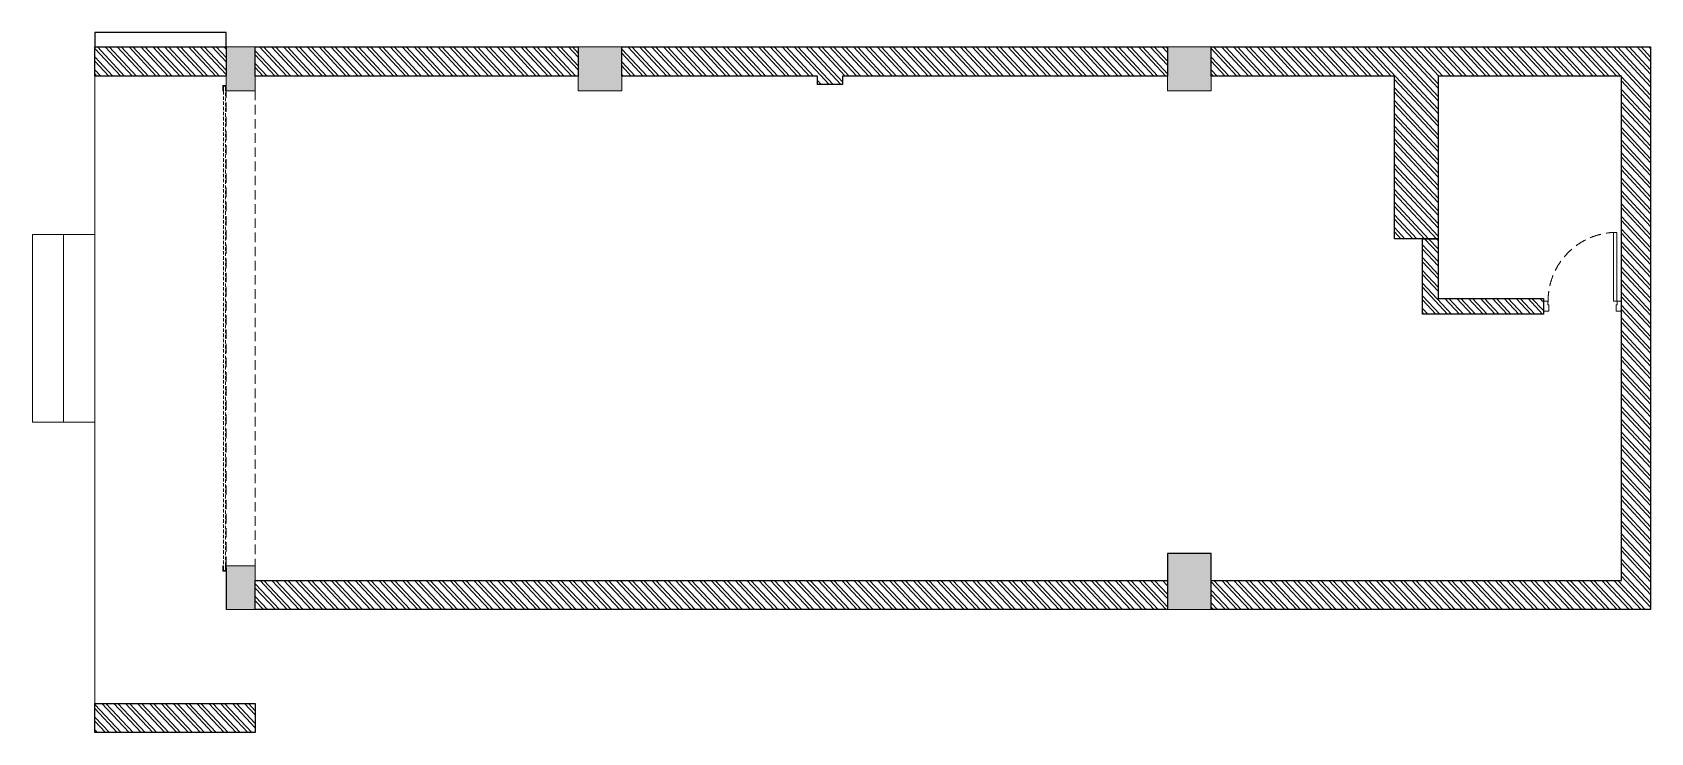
# Model space of a CAD drawing. Header units: feet. Extents: x -15540 to 0, y -1180 to 5540.
import ezdxf

# ---------------------------------------------------------------- set-up
doc = ezdxf.new("R2010")
doc.units = ezdxf.units.FT
doc.header["$LTSCALE"] = 33
doc.header["$MEASUREMENT"] = 0
for name, pattern in [('a_p6_plan_L18$0$HIDDEN', [0.375, 0.25, -0.125]), ('HIDDEN2', [4.7625, 3.175, -1.5875]), ('HIDDENX2', [0.75, 0.5, -0.25])]:
    doc.linetypes.add(name, pattern=pattern)
for name, color, linetype, lineweight in [('A-shutter', 8, 'Continuous', 18), ('beam', 90, 'Continuous', 9), ('Column', 243, 'Continuous', 9), ('Door', 2, 'Continuous', 13), ('LENS-DOOR', 34, 'Continuous', 20), ('LN-HATCH', 251, 'Continuous', 0), ('rolling shutter', 1, 'Continuous', 5), ('Steps', 4, 'Continuous', 9)]:
    doc.layers.add(name, color=color, linetype=linetype, lineweight=lineweight)
doc.layers.add('A-WALL', color=1, linetype='Continuous')

# ---------------------------------------------------------------- blocks, each defined once
blk = doc.blocks.new('*U3')
at = {"layer": 'A-shutter', "color": 5, "ltscale": 10}
for points in [[(41039517, -1561539), (41039517, -1561544), (41039472, -1561544), (41039472, -1561564), (41039517, -1561564), (41039517, -1561569), (41039467, -1561569), (41039467, -1561539)], [(41044077, -1561539), (41044077, -1561544), (41044122, -1561544), (41044122, -1561564), (41044077, -1561564), (41044077, -1561569), (41044127, -1561569), (41044127, -1561539)]]:
    blk.add_lwpolyline(points, close=True, dxfattribs=at)
at = {"layer": 'A-shutter', "color": 5, "linetype": 'HIDDENX2', "ltscale": 2}
blk.add_lwpolyline([(41039472, -1561544), (41039472, -1561564), (41044122, -1561564), (41044122, -1561544)], close=True, dxfattribs=at)
blk = doc.blocks.new('*U4')
at = {"layer": 'LENS-DOOR'}
for p, q in [((548122, 1779235), (548122, 1778574)), ((548122, 1779235), (548153, 1779235)), ((548153, 1778574), (548153, 1779235)), ((547447, 1778569), (547452, 1778569)), ((547447, 1778484), (547447, 1778569)), ((547452, 1778574), (547489, 1778574)), ((547452, 1778569), (547452, 1778574)), ((547489, 1778540), (547489, 1778574)), ((548122, 1778574), (548153, 1778574)), ((548192, 1778574), (548156, 1778574)), ((548156, 1778540), (548156, 1778574)), ((548192, 1778569), (548192, 1778574)), ((548197, 1778569), (548192, 1778569)), ((548197, 1778484), (548197, 1778569)), ((547447, 1778484), (547452, 1778484)), ((547452, 1778479), (547452, 1778484)), ((547452, 1778479), (547499, 1778479)), ((547489, 1778540), (547499, 1778540)), ((547499, 1778479), (547499, 1778540)), ((548145, 1778479), (548145, 1778540)), ((548156, 1778540), (548145, 1778540)), ((548192, 1778479), (548145, 1778479)), ((548192, 1778479), (548192, 1778484)), ((548197, 1778484), (548192, 1778484))]:
    blk.add_line(p, q, dxfattribs=at)
at = {"layer": 'LENS-DOOR', "color": 7, "linetype": 'HIDDEN2'}
blk.add_ellipse((548153, 1778574), major_axis=(-661, 0), ratio=1, start_param=-1.570791, end_param=0.051209, dxfattribs=at)

msp = doc.modelspace()

# ---------------------------------------------------------------- hatches: boundary and pattern name
at = {"layer": 'Column'}
h = msp.add_hatch(color=8, dxfattribs=at)
h.dxf.hatch_style = 1
h.paths.add_polyline_path([(-4220, 0), (-4220, 540), (-4640, 540), (-4640, 0)])
h.paths.add_polyline_path([(-4220, 4980), (-4220, 5400), (-4640, 5400), (-4640, 4980)])
h.paths.add_polyline_path([(-9880, 4980), (-9880, 5400), (-10300, 5400), (-10300, 4980)])
h.paths.add_polyline_path([(-13400, 4980), (-13400, 5400), (-13680, 5400), (-13680, 4980)])
h.paths.add_polyline_path([(-13400, 0), (-13400, 420), (-13680, 420), (-13680, 0)])
at = {"layer": 'LN-HATCH'}
h = msp.add_hatch(dxfattribs=at)
h.set_pattern_fill('ANSI32', color=256, scale=222, angle=268.1105)
h.set_pattern_definition([(313.1105193, (-2876679.92, 5460004.65), (60.7755651, 56.8937008), []), (313.1105193, (-2876681.22, 5459965.43), (60.7755651, 56.8937008), [])])
h.paths.add_polyline_path([(-14940, 5400), (-13680, 5400), (-13680, 5120), (-14940, 5120)])
h.paths.add_polyline_path([(-14940, -900), (-13400, -900), (-13400, -1180), (-14940, -1180)])
h.paths.add_polyline_path([(-4640, 0), (-13400, 0), (-13400, 280), (-4640, 280)])
h.paths.add_polyline_path([(-4220, 280), (-280, 280), (-280, 5120), (-2040, 5120), (-2040, 3560), (-2460, 3560), (-2460, 5120), (-4220, 5120), (-4220, 5400), (0, 5400), (0, 0), (-4220, 0)])
h.paths.add_polyline_path([(-1030, 2987), (-1030, 2837), (-2190, 2837), (-2190, 3560), (-2040, 3560), (-2040, 2987)], flags=17)
h.paths.add_polyline_path([(-9880, 5400), (-4640, 5400), (-4640, 5120), (-7760, 5120), (-7760, 5040), (-8000, 5040), (-8000, 5120), (-9880, 5120)])
h.paths.add_polyline_path([(-13400, 5400), (-10300, 5400), (-10300, 5120), (-13400, 5120)])

# ---------------------------------------------------------------- linework, layer by layer
at = {"layer": 'A-WALL'}
for p, q in [((-4220, 540), (-4640, 540)), ((-4640, 540), (-4640, 280)), ((-4220, 280), (-4220, 540)), ((-13680, 400), (-13680, 0))]:
    msp.add_line(p, q, dxfattribs=at)
for points in [[(-13680, 5540), (-14940, 5540), (-14940, 5400), (-13680, 5400)], [(-14940, 5400), (-13680, 5400), (-13680, 5120), (-14940, 5120)], [(-13400, 5400), (-10300, 5400), (-10300, 5120), (-13400, 5120)], [(-9880, 5400), (-4640, 5400), (-4640, 5120), (-7760, 5120), (-7760, 5040), (-8000, 5040), (-8000, 5120), (-9880, 5120)], [(-4220, 280), (-280, 280), (-280, 5120), (-2040, 5120), (-2040, 3560), (-2460, 3560), (-2460, 5120), (-4220, 5120), (-4220, 5400), (0, 5400), (0, 0), (-4220, 0)], [(-1030, 2987), (-1030, 2837), (-2190, 2837), (-2190, 3560), (-2040, 3560), (-2040, 2987)], [(-4640, 0), (-13400, 0), (-13400, 280), (-4640, 280)], [(-14940, -900), (-13400, -900), (-13400, -1180), (-14940, -1180)]]:
    msp.add_lwpolyline(points, close=True, dxfattribs=at)
at = {"layer": 'beam', "linetype": 'a_p6_plan_L18$0$HIDDEN', "lineweight": 5, "ltscale": 11}
msp.add_lwpolyline([(-13400, 420), (-13680, 420), (-13680, 4980), (-13400, 4980)], close=True, dxfattribs=at)
at = {"layer": 'Column'}
for points in [[(-13400, 4980), (-13400, 5400), (-13680, 5400), (-13680, 4980)], [(-9880, 4980), (-9880, 5400), (-10300, 5400), (-10300, 4980)], [(-4220, 4980), (-4220, 5400), (-4640, 5400), (-4640, 4980)], [(-4220, 0), (-4220, 540), (-4640, 540), (-4640, 0)], [(-13400, 0), (-13400, 420), (-13680, 420), (-13680, 0)]]:
    msp.add_lwpolyline(points, close=True, dxfattribs=at)
at = {"layer": 'Steps'}
for p, q in [((-14940, 5120), (-14940, -900)), ((-14940, 3600), (-15540, 3600)), ((-15540, 3600), (-15540, 1800)), ((-15240, 3600), (-15240, 1800)), ((-14940, 1800), (-15540, 1800))]:
    msp.add_line(p, q, dxfattribs=at)

# ---------------------------------------------------------------- block references
at = {"layer": 'Door'}
msp.add_blockref('*U4', (-548477, -1775614), dxfattribs=at)
at = {"layer": 'rolling shutter', "color": 2, "rotation": 270.0000005538123}
msp.add_blockref('*U3', (1547859, 41044497), dxfattribs=at)

doc.saveas('drawing.dxf')
